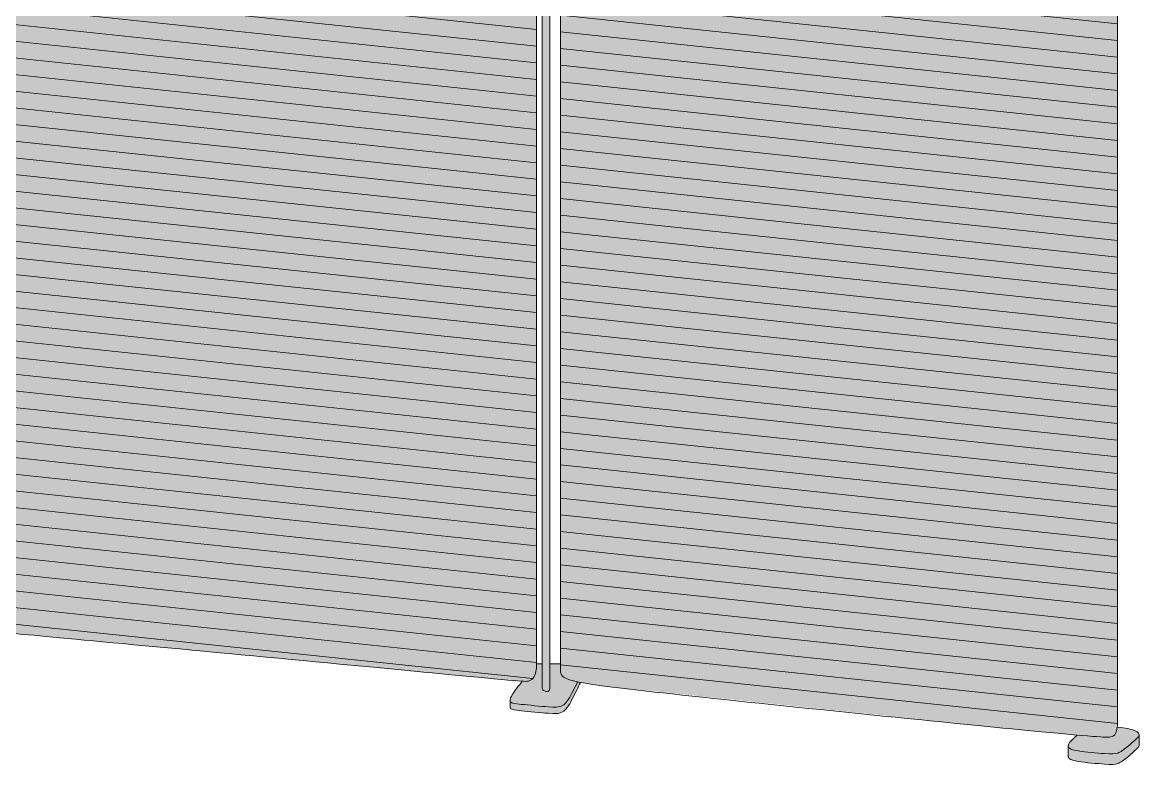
# Model space of a CAD drawing. Header units: millimetres. Extents: x -23380 to 52531, y -5628 to 1041.
# Drawn here: x -1170 to 327, y -5584 to -4588 of the extents above; entities that cross this region are included whole.
import ezdxf

# ---------------------------------------------------------------- set-up
doc = ezdxf.new("R2010")
doc.units = ezdxf.units.MM
for name, color, linetype, lineweight in [('drawing', 7, 'Continuous', 5), ('hatch', 9, 'Continuous', 5), ('ropes', 7, 'Continuous', 0)]:
    doc.layers.add(name, color=color, linetype=linetype, lineweight=lineweight)

msp = doc.modelspace()

# ---------------------------------------------------------------- hatches: boundary and pattern name
at = {"layer": 'hatch'}
for points in [[(-481.2, -3671.6), (-481.3, -3671.7), (-481.5, -3671.7), (-481.6, -3671.8), (-481.7, -3671.9), (-481.9, -3672), (-482, -3672.1), (-482.2, -3672.2), (-482.3, -3672.3), (-482.6, -3672.4), (-482.9, -3672.6), (-483.3, -3672.7), (-483.6, -3672.9), (-484, -3673), (-484.3, -3673.1), (-484.7, -3673.3), (-485.1, -3673.4), (-485.5, -3673.5), (-485.9, -3673.5), (-486.4, -3673.6), (-486.8, -3673.7), (-487.1, -3673.8), (-487.4, -3673.8), (-487.8, -3673.8), (-488.3, -3673.8), (-488.8, -3673.9), (-489.4, -3673.9), (-491.1, -3673.8), (-496.8, -3673.5), (-1218, -3611.3), (-1222.1, -3610.9), (-1223.5, -3610.7), (-1224.6, -3610.5), (-1226.3, -3610.2), (-1226.3, -5388.2), (-1226.2, -5394.7), (-1226.2, -5397.1), (-1226.1, -5398.1), (-1226.1, -5399), (-1226, -5399.4), (-1226, -5399.8), (-1225.9, -5400.1), (-1225.9, -5400.5), (-1225.8, -5400.8), (-1225.8, -5400.9), (-1225.7, -5401.1), (-1225.7, -5401.2), (-1225.6, -5401.3), (-1225.6, -5401.5), (-1225.5, -5401.6), (-1225.5, -5401.7), (-1225.5, -5401.8), (-1225.4, -5401.9), (-1225.4, -5402), (-1225.3, -5402.1), (-1225.2, -5402.2), (-1225.2, -5402.3), (-1225.1, -5402.4), (-1225.1, -5402.5), (-1225, -5402.6), (-1224.9, -5402.7), (-1224.9, -5402.8), (-1224.8, -5402.9), (-1224.7, -5402.9), (-1224.6, -5403), (-1224.6, -5403.1), (-1224.5, -5403.1), (-1224.5, -5403.1), (-1224.4, -5403.2), (-1224.4, -5403.2), (-1224.3, -5403.2), (-1224.3, -5403.3), (-1224.2, -5403.3), (-1224.2, -5403.3), (-1224.1, -5403.4), (-1224.1, -5403.4), (-1224, -5403.4), (-1223.9, -5403.5), (-1223.9, -5403.5), (-1223.8, -5403.5), (-1223.7, -5403.6), (-1223.6, -5403.6), (-1223.4, -5403.7), (-1223.2, -5403.7), (-1222.9, -5403.8), (-1222.6, -5403.8), (-1222, -5404), (-1221.1, -5404.1), (-1218.9, -5404.4), (-535.3, -5469.2), (-513, -5471.3), (-500.3, -5472.2), (-498.1, -5472.3), (-496.4, -5472.3), (-495.6, -5472.3), (-495, -5472.3), (-494.4, -5472.3), (-493.8, -5472.3), (-493.3, -5472.2), (-492.9, -5472.2), (-492.7, -5472.1), (-492.5, -5472.1), (-492.3, -5472.1), (-492.1, -5472), (-491.9, -5472), (-491.8, -5472), (-491.6, -5471.9), (-491.4, -5471.9), (-491.1, -5471.8), (-490.8, -5471.7), (-490.4, -5471.5), (-489.9, -5471.3), (-489.7, -5471.2), (-489.5, -5471.1), (-489.2, -5471), (-489, -5470.9), (-488.8, -5470.8), (-488.6, -5470.7), (-488.4, -5470.6), (-488.2, -5470.4), (-487.9, -5470.3), (-487.7, -5470.1), (-487.5, -5470), (-487.3, -5469.8), (-487.1, -5469.6), (-486.9, -5469.5), (-486.7, -5469.3), (-486.5, -5469.1), (-486.3, -5468.9), (-486.1, -5468.7), (-485.9, -5468.4), (-485.7, -5468.2), (-485.5, -5468), (-485.3, -5467.7), (-485.1, -5467.5), (-484.9, -5467.2), (-484.7, -5466.9), (-484.6, -5466.6), (-484.4, -5466.3), (-484.2, -5466), (-484, -5465.7), (-483.9, -5465.4), (-483.7, -5465), (-483.6, -5464.7), (-483.4, -5464.3), (-483.3, -5463.9), (-483.1, -5463.5), (-483, -5463.1), (-482.8, -5462.7), (-482.7, -5462.2), (-482.5, -5461.3), (-482.2, -5460.4), (-482, -5459.3), (-481.8, -5458.2), (-481.7, -5457.1), (-481.5, -5455.9), (-481.4, -5454.6), (-481.3, -5453.2), (-481.2, -5451.8), (-481.2, -5450.3), (-481.2, -5448.7)], [(-463.4, -3682.5), (-473.7, -3681.4), (-473.7, -5448.7), (-473.7, -5478.8), (-473.7, -5479.2), (-473.7, -5479.7), (-473.7, -5480.1), (-473.6, -5480.5), (-473.6, -5480.8), (-473.6, -5481.2), (-473.5, -5481.5), (-473.4, -5481.8), (-473.4, -5482), (-473.4, -5482.1), (-473.3, -5482.3), (-473.3, -5482.4), (-473.3, -5482.5), (-473.2, -5482.6), (-473.2, -5482.8), (-473.1, -5482.9), (-473.1, -5483), (-473.1, -5483.1), (-473, -5483.2), (-473, -5483.3), (-472.9, -5483.4), (-472.9, -5483.5), (-472.8, -5483.6), (-472.8, -5483.7), (-472.7, -5483.8), (-472.7, -5483.8), (-472.6, -5483.9), (-472.5, -5484), (-472.5, -5484.1), (-472.4, -5484.1), (-472.4, -5484.2), (-472.3, -5484.3), (-472.2, -5484.3), (-472.2, -5484.4), (-472.1, -5484.4), (-472.1, -5484.5), (-472, -5484.5), (-471.9, -5484.6), (-471.9, -5484.6), (-471.8, -5484.7), (-471.7, -5484.7), (-471.7, -5484.8), (-471.6, -5484.8), (-471.5, -5484.9), (-471.4, -5484.9), (-471.4, -5484.9), (-471.2, -5485), (-471.1, -5485.1), (-470.9, -5485.1), (-470.7, -5485.2), (-470.4, -5485.3), (-470.1, -5485.4), (-469.8, -5485.5), (-469.5, -5485.6), (-469.2, -5485.6), (-468.9, -5485.7), (-468.6, -5485.7), (-468.3, -5485.8), (-468, -5485.8), (-467.9, -5485.8), (-467.7, -5485.8), (-467.6, -5485.8), (-467.4, -5485.8), (-467.3, -5485.8), (-467.1, -5485.8), (-467, -5485.8), (-466.9, -5485.8), (-466.7, -5485.8), (-466.6, -5485.7), (-466.4, -5485.7), (-466.3, -5485.7), (-466.2, -5485.7), (-466, -5485.6), (-465.9, -5485.6), (-465.8, -5485.6), (-465.6, -5485.5), (-465.5, -5485.5), (-465.4, -5485.4), (-465.3, -5485.4), (-465.3, -5485.4), (-465.2, -5485.4), (-465.1, -5485.3), (-465.1, -5485.3), (-465, -5485.3), (-465, -5485.2), (-464.9, -5485.2), (-464.8, -5485.2), (-464.8, -5485.1), (-464.7, -5485.1), (-464.7, -5485.1), (-464.6, -5485), (-464.6, -5485), (-464.5, -5484.9), (-464.5, -5484.9), (-464.4, -5484.9), (-464.4, -5484.8), (-464.3, -5484.8), (-464.3, -5484.7), (-464.2, -5484.7), (-464.2, -5484.6), (-464.1, -5484.6), (-464.1, -5484.5), (-464.1, -5484.5), (-464, -5484.4), (-464, -5484.3), (-463.9, -5484.3), (-463.9, -5484.2), (-463.9, -5484.1), (-463.8, -5484.1), (-463.8, -5484), (-463.8, -5483.9), (-463.7, -5483.9), (-463.7, -5483.8), (-463.7, -5483.7), (-463.6, -5483.6), (-463.6, -5483.6), (-463.6, -5483.5), (-463.6, -5483.4), (-463.6, -5483.3), (-463.5, -5483.2), (-463.5, -5483.1), (-463.5, -5483), (-463.5, -5482.9), (-463.5, -5482.8), (-463.5, -5482.7), (-463.5, -5482.6), (-463.5, -5482.5), (-463.4, -5482.4), (-463.4, -5482.2), (-463.4, -5482), (-463.4, -5448.7)], [(297.8, -3742.7), (297.6, -3742.8), (297.5, -3742.9), (297.4, -3743), (297.2, -3743.1), (297.1, -3743.2), (296.9, -3743.3), (296.8, -3743.4), (296.6, -3743.5), (296.5, -3743.6), (296.3, -3743.7), (296.1, -3743.8), (296, -3743.9), (295.8, -3743.9), (295.6, -3744), (295.3, -3744.2), (294.9, -3744.3), (294.5, -3744.4), (294.1, -3744.6), (293.7, -3744.7), (293.3, -3744.8), (292.9, -3744.9), (292.4, -3745), (291.9, -3745.1), (291.6, -3745.1), (291.3, -3745.1), (290.9, -3745.2), (290.5, -3745.2), (289.9, -3745.2), (289.3, -3745.2), (287.6, -3745.2), (281.9, -3744.8), (-439.2, -3682.7), (-443.4, -3682.2), (-444.7, -3682.1), (-445.9, -3681.9), (-447.6, -3681.6), (-448.4, -3681.4), (-449.2, -3681.2), (-449.2, -3683.9), (-449.2, -5457.2), (-449.1, -5457.9), (-449.1, -5458.5), (-449.1, -5459.2), (-449.1, -5459.5), (-449, -5459.8), (-449, -5460.1), (-449, -5460.4), (-448.9, -5460.7), (-448.9, -5461), (-448.8, -5461.3), (-448.7, -5461.5), (-448.6, -5461.8), (-448.6, -5462.1), (-448.5, -5462.4), (-448.4, -5462.5), (-448.4, -5462.6), (-448.3, -5462.8), (-448.2, -5462.9), (-448.2, -5463), (-448.1, -5463.2), (-448, -5463.3), (-448, -5463.4), (-447.9, -5463.6), (-447.8, -5463.7), (-447.7, -5463.8), (-447.7, -5464), (-447.6, -5464.1), (-447.5, -5464.2), (-447.4, -5464.3), (-447.3, -5464.5), (-447.2, -5464.6), (-447.1, -5464.7), (-447, -5464.8), (-446.9, -5465), (-446.8, -5465.1), (-446.7, -5465.2), (-446.6, -5465.3), (-446.4, -5465.4), (-446.2, -5465.7), (-445.9, -5465.9), (-445.6, -5466.2), (-445.3, -5466.4), (-445, -5466.6), (-444.7, -5466.8), (-444.3, -5467.1), (-443.9, -5467.3), (-443.5, -5467.5), (-443.1, -5467.7), (-442.7, -5468), (-442.3, -5468.2), (-441.8, -5468.4), (-440.8, -5468.8), (-439.7, -5469.3), (-438.6, -5469.7), (-437.3, -5470.1), (-436, -5470.5), (-434.5, -5471), (-433, -5471.4), (-429.5, -5472.2), (-425.7, -5473), (-422.2, -5473.7), (-414.8, -5475), (-406.2, -5476.4), (-384.8, -5479.3), (155.8, -5536.1), (265.2, -5546.2), (277.4, -5547), (281, -5547.1), (283.5, -5547.2), (284.4, -5547.1), (286.5, -5547.1), (288.2, -5546.9), (288.6, -5546.9), (289, -5546.9), (289.2, -5546.8), (289.4, -5546.8), (289.6, -5546.7), (289.8, -5546.7), (290.1, -5546.7), (290.3, -5546.6), (290.5, -5546.6), (290.7, -5546.5), (290.9, -5546.4), (291.1, -5546.3), (291.3, -5546.3), (291.5, -5546.2), (291.7, -5546.1), (291.8, -5546), (292, -5545.9), (292.2, -5545.8), (292.4, -5545.6), (292.5, -5545.6), (292.6, -5545.5), (292.7, -5545.4), (292.8, -5545.4), (292.9, -5545.3), (293, -5545.2), (293.1, -5545.1), (293.2, -5545), (293.2, -5545), (293.3, -5544.9), (293.5, -5544.7), (293.7, -5544.5), (293.9, -5544.3), (294, -5544.1), (294.2, -5543.9), (294.4, -5543.6), (294.5, -5543.4), (294.7, -5543.1), (294.8, -5542.8), (295, -5542.6), (295.1, -5542.3), (295.3, -5542), (295.4, -5541.6), (295.6, -5541.3), (295.7, -5540.9), (295.8, -5540.6), (296, -5540.2), (296.1, -5539.8), (296.2, -5539.4), (296.3, -5539), (296.6, -5538.1), (296.8, -5537.1), (297, -5536), (297.1, -5534.9), (297.3, -5533.7), (297.4, -5532.7), (297.5, -5531.6), (297.6, -5529.2), (297.7, -5526.6), (297.8, -5523.8)], [(-516.6, -5497.8), (-516.6, -5497.9), (-516.6, -5498), (-516.6, -5498), (-516.6, -5498.1), (-516.6, -5498.2), (-516.6, -5498.3), (-516.6, -5498.4), (-516.6, -5498.5), (-516.6, -5498.5), (-516.5, -5498.6), (-516.5, -5498.7), (-516.5, -5498.8), (-516.5, -5498.8), (-516.5, -5498.9), (-516.4, -5499), (-516.4, -5499), (-516.4, -5499.1), (-516.4, -5499.2), (-516.3, -5499.2), (-516.3, -5499.3), (-516.3, -5499.4), (-516.3, -5499.4), (-516.2, -5499.5), (-516.2, -5499.5), (-516.2, -5499.6), (-516.1, -5499.6), (-516.1, -5499.7), (-516.1, -5499.8), (-516, -5499.9), (-515.9, -5500), (-515.8, -5500.1), (-515.8, -5500.2), (-515.7, -5500.3), (-515.6, -5500.3), (-515.5, -5500.4), (-515.4, -5500.5), (-515.4, -5500.6), (-515.3, -5500.7), (-515.2, -5500.7), (-515.1, -5500.8), (-515, -5500.9), (-514.9, -5501), (-514.7, -5501), (-514.6, -5501.1), (-514.5, -5501.2), (-514.4, -5501.2), (-514.3, -5501.3), (-514.1, -5501.3), (-514, -5501.4), (-513.9, -5501.4), (-513.7, -5501.5), (-513.6, -5501.5), (-513.2, -5501.6), (-512.9, -5501.7), (-512.6, -5501.8), (-512.2, -5501.9), (-511.8, -5502), (-510.9, -5502.1), (-509.9, -5502.3), (-507.6, -5502.6), (-465.5, -5506.6), (-462.1, -5506.8), (-459.3, -5506.9), (-457, -5507), (-455.9, -5507), (-455, -5507), (-454.2, -5506.9), (-453.4, -5506.8), (-452.6, -5506.8), (-452.3, -5506.7), (-452, -5506.7), (-451.6, -5506.6), (-451.3, -5506.5), (-451, -5506.5), (-450.7, -5506.4), (-450.1, -5506.2), (-449.5, -5506.1), (-448.9, -5505.9), (-448.4, -5505.7), (-448.1, -5505.5), (-447.8, -5505.4), (-447.5, -5505.3), (-447.2, -5505.2), (-446.9, -5505), (-446.6, -5504.9), (-446.3, -5504.7), (-446, -5504.5), (-445.7, -5504.3), (-445.4, -5504.1), (-445, -5503.9), (-444.7, -5503.7), (-444.4, -5503.5), (-444.1, -5503.2), (-443.8, -5503), (-443.5, -5502.7), (-443.2, -5502.4), (-442.9, -5502.1), (-442.5, -5501.8), (-442.2, -5501.5), (-441.9, -5501.1), (-441.6, -5500.8), (-441.2, -5500.4), (-440.9, -5500), (-440.6, -5499.6), (-440.2, -5499.1), (-439.5, -5498.2), (-438.8, -5497.2), (-438.1, -5496.1), (-437.4, -5494.9), (-436.7, -5493.7), (-435.2, -5491), (-433.7, -5488.2), (-427.3, -5475.5), (-425.7, -5473), (-429.5, -5472.2), (-433, -5471.4), (-434.5, -5471), (-436, -5470.5), (-437.3, -5470.1), (-438.6, -5469.7), (-439.7, -5469.3), (-440.8, -5468.8), (-441.8, -5468.4), (-442.3, -5468.2), (-442.7, -5468), (-443.1, -5467.7), (-443.5, -5467.5), (-443.9, -5467.3), (-444.3, -5467.1), (-444.7, -5466.8), (-445, -5466.6), (-445.3, -5466.4), (-445.6, -5466.2), (-445.9, -5465.9), (-446.2, -5465.7), (-446.4, -5465.4), (-446.6, -5465.3), (-446.7, -5465.2), (-446.8, -5465.1), (-446.9, -5465), (-447, -5464.8), (-447.1, -5464.7), (-447.2, -5464.6), (-447.3, -5464.5), (-447.4, -5464.3), (-447.5, -5464.2), (-447.6, -5464.1), (-447.7, -5464), (-447.7, -5463.8), (-447.8, -5463.7), (-447.9, -5463.6), (-448, -5463.4), (-448, -5463.3), (-448.1, -5463.2), (-448.2, -5463), (-448.2, -5462.9), (-448.3, -5462.8), (-448.4, -5462.6), (-448.4, -5462.5), (-448.5, -5462.4), (-448.6, -5462.1), (-448.6, -5461.8), (-448.7, -5461.5), (-448.8, -5461.3), (-448.9, -5461), (-448.9, -5460.7), (-449, -5460.4), (-449, -5460.1), (-449, -5459.8), (-449.1, -5459.5), (-449.1, -5459.2), (-449.1, -5458.5), (-449.1, -5457.9), (-449.2, -5457.2), (-449.2, -5448.7), (-463.4, -5448.7), (-463.4, -5482), (-463.4, -5482.2), (-463.4, -5482.4), (-463.5, -5482.5), (-463.5, -5482.6), (-463.5, -5482.7), (-463.5, -5482.8), (-463.5, -5482.9), (-463.5, -5483), (-463.5, -5483.1), (-463.5, -5483.2), (-463.6, -5483.3), (-463.6, -5483.4), (-463.6, -5483.5), (-463.6, -5483.6), (-463.6, -5483.6), (-463.7, -5483.7), (-463.7, -5483.8), (-463.7, -5483.9), (-463.8, -5483.9), (-463.8, -5484), (-463.8, -5484.1), (-463.9, -5484.1), (-463.9, -5484.2), (-463.9, -5484.3), (-464, -5484.3), (-464, -5484.4), (-464.1, -5484.5), (-464.1, -5484.5), (-464.1, -5484.6), (-464.2, -5484.6), (-464.2, -5484.7), (-464.3, -5484.7), (-464.3, -5484.8), (-464.4, -5484.8), (-464.4, -5484.9), (-464.5, -5484.9), (-464.5, -5484.9), (-464.6, -5485), (-464.6, -5485), (-464.7, -5485.1), (-464.7, -5485.1), (-464.8, -5485.1), (-464.8, -5485.2), (-464.9, -5485.2), (-465, -5485.2), (-465, -5485.3), (-465.1, -5485.3), (-465.1, -5485.3), (-465.2, -5485.4), (-465.3, -5485.4), (-465.3, -5485.4), (-465.4, -5485.4), (-465.5, -5485.5), (-465.6, -5485.5), (-465.8, -5485.6), (-465.9, -5485.6), (-466, -5485.6), (-466.2, -5485.7), (-466.3, -5485.7), (-466.4, -5485.7), (-466.6, -5485.7), (-466.7, -5485.8), (-466.9, -5485.8), (-467, -5485.8), (-467.1, -5485.8), (-467.3, -5485.8), (-467.4, -5485.8), (-467.6, -5485.8), (-467.7, -5485.8), (-467.9, -5485.8), (-468, -5485.8), (-468.3, -5485.8), (-468.6, -5485.7), (-468.9, -5485.7), (-469.2, -5485.6), (-469.5, -5485.6), (-469.8, -5485.5), (-470.1, -5485.4), (-470.4, -5485.3), (-470.7, -5485.2), (-470.9, -5485.1), (-471.1, -5485.1), (-471.2, -5485), (-471.4, -5484.9), (-471.4, -5484.9), (-471.5, -5484.9), (-471.6, -5484.8), (-471.7, -5484.8), (-471.7, -5484.7), (-471.8, -5484.7), (-471.9, -5484.6), (-471.9, -5484.6), (-472, -5484.5), (-472.1, -5484.5), (-472.1, -5484.4), (-472.2, -5484.4), (-472.2, -5484.3), (-472.3, -5484.3), (-472.4, -5484.2), (-472.4, -5484.1), (-472.5, -5484.1), (-472.5, -5484), (-472.6, -5483.9), (-472.7, -5483.8), (-472.7, -5483.8), (-472.8, -5483.7), (-472.8, -5483.6), (-472.9, -5483.5), (-472.9, -5483.4), (-473, -5483.3), (-473, -5483.2), (-473.1, -5483.1), (-473.1, -5483), (-473.1, -5482.9), (-473.2, -5482.8), (-473.2, -5482.6), (-473.3, -5482.5), (-473.3, -5482.4), (-473.3, -5482.3), (-473.4, -5482.1), (-473.4, -5482), (-473.4, -5481.8), (-473.5, -5481.5), (-473.6, -5481.2), (-473.6, -5480.8), (-473.6, -5480.5), (-473.7, -5480.1), (-473.7, -5479.7), (-473.7, -5479.2), (-473.7, -5478.8), (-473.7, -5448.7), (-481.2, -5448.7), (-481.2, -5450.3), (-481.2, -5451.8), (-481.3, -5453.2), (-481.4, -5454.6), (-481.5, -5455.9), (-481.7, -5457.1), (-481.8, -5458.2), (-482, -5459.3), (-482.2, -5460.4), (-482.5, -5461.3), (-482.7, -5462.2), (-482.8, -5462.7), (-483, -5463.1), (-483.1, -5463.5), (-483.3, -5463.9), (-483.4, -5464.3), (-483.6, -5464.7), (-483.7, -5465), (-483.9, -5465.4), (-484, -5465.7), (-484.2, -5466), (-484.4, -5466.3), (-484.6, -5466.6), (-484.7, -5466.9), (-484.9, -5467.2), (-485.1, -5467.5), (-485.3, -5467.7), (-485.5, -5468), (-485.7, -5468.2), (-485.9, -5468.4), (-486.1, -5468.7), (-486.3, -5468.9), (-486.5, -5469.1), (-486.7, -5469.3), (-486.9, -5469.5), (-487.1, -5469.6), (-487.3, -5469.8), (-487.5, -5470), (-487.7, -5470.1), (-487.9, -5470.3), (-488.2, -5470.4), (-488.4, -5470.6), (-488.6, -5470.7), (-488.8, -5470.8), (-489, -5470.9), (-489.2, -5471), (-489.5, -5471.1), (-489.7, -5471.2), (-489.9, -5471.3), (-490.4, -5471.5), (-490.8, -5471.7), (-491.1, -5471.8), (-491.4, -5471.9), (-491.6, -5471.9), (-491.8, -5472), (-491.9, -5472), (-492.1, -5472), (-492.3, -5472.1), (-492.5, -5472.1), (-492.7, -5472.1), (-492.9, -5472.2), (-493.3, -5472.2), (-493.8, -5472.3), (-494.4, -5472.3), (-495, -5472.3), (-495.6, -5472.3), (-496.4, -5472.3), (-498.1, -5472.3), (-500.3, -5472.2), (-507, -5480.5), (-509.6, -5483.9), (-510.7, -5485.5), (-511.7, -5486.9), (-512.6, -5488.3), (-513.3, -5489.5), (-514, -5490.7), (-514.6, -5491.7), (-514.9, -5492.2), (-515.1, -5492.7), (-515.4, -5493.2), (-515.6, -5493.6), (-515.8, -5494.1), (-515.9, -5494.5), (-516.1, -5494.9), (-516.2, -5495.2), (-516.3, -5495.6), (-516.4, -5495.9), (-516.4, -5496.1), (-516.5, -5496.3), (-516.5, -5496.4), (-516.5, -5496.6), (-516.6, -5496.7), (-516.6, -5496.9), (-516.6, -5497), (-516.6, -5497.2), (-516.6, -5497.3), (-516.6, -5497.4), (-516.6, -5497.6), (-516.6, -5497.7)], [(-516.6, -5497.8), (-516.6, -5506.3), (-516.6, -5506.4), (-516.6, -5506.5), (-516.6, -5506.6), (-516.6, -5506.6), (-516.6, -5506.7), (-516.6, -5506.8), (-516.6, -5506.9), (-516.6, -5507), (-516.6, -5507.1), (-516.6, -5507.1), (-516.5, -5507.2), (-516.5, -5507.3), (-516.5, -5507.4), (-516.5, -5507.4), (-516.5, -5507.5), (-516.4, -5507.6), (-516.4, -5507.7), (-516.4, -5507.7), (-516.4, -5507.8), (-516.3, -5507.9), (-516.3, -5507.9), (-516.3, -5508), (-516.2, -5508.1), (-516.2, -5508.1), (-516.2, -5508.2), (-516.1, -5508.2), (-516.1, -5508.3), (-516.1, -5508.3), (-516, -5508.4), (-516, -5508.5), (-515.9, -5508.6), (-515.8, -5508.7), (-515.8, -5508.8), (-515.7, -5508.8), (-515.6, -5508.9), (-515.5, -5509), (-515.4, -5509.1), (-515.4, -5509.2), (-515.3, -5509.3), (-515.2, -5509.3), (-515.1, -5509.4), (-515, -5509.5), (-514.9, -5509.6), (-514.7, -5509.6), (-514.6, -5509.7), (-514.5, -5509.7), (-514.4, -5509.8), (-514.3, -5509.9), (-514.1, -5509.9), (-514, -5510), (-513.9, -5510), (-513.7, -5510.1), (-513.6, -5510.1), (-513.2, -5510.2), (-512.9, -5510.3), (-512.6, -5510.4), (-512.2, -5510.5), (-511.8, -5510.6), (-510.9, -5510.7), (-509.9, -5510.9), (-507.6, -5511.1), (-465.5, -5515.2), (-462.1, -5515.4), (-459.3, -5515.5), (-457, -5515.6), (-455.9, -5515.6), (-455, -5515.5), (-454.2, -5515.5), (-453.4, -5515.4), (-452.6, -5515.4), (-452.3, -5515.3), (-452, -5515.2), (-451.6, -5515.2), (-451.3, -5515.1), (-451, -5515.1), (-450.7, -5515), (-450.1, -5514.8), (-449.5, -5514.7), (-448.9, -5514.5), (-448.4, -5514.2), (-448.1, -5514.1), (-447.8, -5514), (-447.5, -5513.9), (-447.2, -5513.7), (-446.9, -5513.6), (-446.6, -5513.4), (-446.3, -5513.3), (-446, -5513.1), (-445.7, -5512.9), (-445.4, -5512.7), (-445, -5512.5), (-444.7, -5512.3), (-444.4, -5512.1), (-444.1, -5511.8), (-443.8, -5511.6), (-443.5, -5511.3), (-443.2, -5511), (-442.9, -5510.7), (-442.5, -5510.4), (-442.2, -5510.1), (-441.9, -5509.7), (-441.6, -5509.4), (-441.2, -5509), (-440.9, -5508.6), (-440.6, -5508.2), (-440.2, -5507.7), (-439.5, -5506.8), (-438.8, -5505.8), (-438.1, -5504.7), (-437.4, -5503.5), (-436.7, -5502.3), (-435.2, -5499.6), (-433.7, -5496.8), (-427.3, -5484.1), (-422.2, -5473.7), (-425.7, -5473), (-427.3, -5475.5), (-433.7, -5488.2), (-435.2, -5491), (-436.7, -5493.7), (-437.4, -5494.9), (-438.1, -5496.1), (-438.8, -5497.2), (-439.5, -5498.2), (-440.2, -5499.1), (-440.6, -5499.6), (-440.9, -5500), (-441.2, -5500.4), (-441.6, -5500.8), (-441.9, -5501.1), (-442.2, -5501.5), (-442.5, -5501.8), (-442.9, -5502.1), (-443.2, -5502.4), (-443.5, -5502.7), (-443.8, -5503), (-444.1, -5503.2), (-444.4, -5503.5), (-444.7, -5503.7), (-445, -5503.9), (-445.4, -5504.1), (-445.7, -5504.3), (-446, -5504.5), (-446.3, -5504.7), (-446.6, -5504.9), (-446.9, -5505), (-447.2, -5505.2), (-447.5, -5505.3), (-447.8, -5505.4), (-448.1, -5505.5), (-448.4, -5505.7), (-448.9, -5505.9), (-449.5, -5506.1), (-450.1, -5506.2), (-450.7, -5506.4), (-451, -5506.5), (-451.3, -5506.5), (-451.6, -5506.6), (-452, -5506.7), (-452.3, -5506.7), (-452.6, -5506.8), (-453.4, -5506.8), (-454.2, -5506.9), (-455, -5507), (-455.9, -5507), (-457, -5507), (-459.3, -5506.9), (-462.1, -5506.8), (-465.5, -5506.6), (-507.6, -5502.6), (-509.9, -5502.3), (-510.9, -5502.1), (-511.8, -5502), (-512.2, -5501.9), (-512.6, -5501.8), (-512.9, -5501.7), (-513.2, -5501.6), (-513.6, -5501.5), (-513.7, -5501.5), (-513.9, -5501.4), (-514, -5501.4), (-514.1, -5501.3), (-514.3, -5501.3), (-514.4, -5501.2), (-514.5, -5501.2), (-514.6, -5501.1), (-514.7, -5501), (-514.9, -5501), (-515, -5500.9), (-515.1, -5500.8), (-515.2, -5500.7), (-515.3, -5500.7), (-515.4, -5500.6), (-515.4, -5500.5), (-515.5, -5500.4), (-515.6, -5500.3), (-515.7, -5500.3), (-515.8, -5500.2), (-515.8, -5500.1), (-515.9, -5500), (-516, -5499.9), (-516.1, -5499.8), (-516.1, -5499.7), (-516.1, -5499.6), (-516.2, -5499.6), (-516.2, -5499.5), (-516.2, -5499.5), (-516.3, -5499.4), (-516.3, -5499.4), (-516.3, -5499.3), (-516.3, -5499.2), (-516.4, -5499.2), (-516.4, -5499.1), (-516.4, -5499), (-516.4, -5499), (-516.5, -5498.9), (-516.5, -5498.8), (-516.5, -5498.8), (-516.5, -5498.7), (-516.5, -5498.6), (-516.6, -5498.5), (-516.6, -5498.5), (-516.6, -5498.4), (-516.6, -5498.3), (-516.6, -5498.2), (-516.6, -5498.1), (-516.6, -5498), (-516.6, -5498), (-516.6, -5497.9)], [(243.8, -5544.4), (240.5, -5547.2), (239.1, -5548.5), (237.9, -5549.7), (236.7, -5550.8), (235.7, -5551.8), (234.9, -5552.7), (234.5, -5553.2), (234.1, -5553.6), (233.8, -5554), (233.5, -5554.4), (233.2, -5554.8), (233, -5555.2), (232.7, -5555.6), (232.5, -5555.9), (232.4, -5556.1), (232.4, -5556.2), (232.3, -5556.4), (232.2, -5556.6), (232.1, -5556.7), (232.1, -5556.9), (232, -5557), (231.9, -5557.2), (231.9, -5557.3), (231.9, -5557.5), (231.8, -5557.6), (231.8, -5557.7), (231.7, -5557.9), (231.7, -5558), (231.7, -5558.2), (231.7, -5558.3), (231.7, -5558.4), (231.7, -5558.5), (231.7, -5558.7), (231.7, -5558.8), (231.7, -5558.9), (231.7, -5558.9), (231.7, -5559), (231.7, -5559.1), (231.7, -5559.1), (231.7, -5559.2), (231.7, -5559.3), (231.7, -5559.4), (231.7, -5559.4), (231.7, -5559.5), (231.7, -5559.6), (231.8, -5559.8), (231.8, -5559.9), (231.8, -5560), (231.9, -5560.1), (231.9, -5560.3), (232, -5560.4), (232, -5560.5), (232.1, -5560.6), (232.2, -5560.7), (232.2, -5560.8), (232.3, -5561), (232.4, -5561.1), (232.4, -5561.2), (232.5, -5561.3), (232.6, -5561.4), (232.7, -5561.5), (232.8, -5561.6), (232.9, -5561.7), (233, -5561.8), (233.1, -5561.9), (233.2, -5562), (233.4, -5562.1), (233.5, -5562.2), (233.6, -5562.3), (233.8, -5562.4), (233.9, -5562.5), (234, -5562.6), (234.2, -5562.7), (234.4, -5562.8), (234.5, -5562.9), (234.7, -5563), (234.9, -5563.1), (235.3, -5563.3), (235.7, -5563.4), (236.1, -5563.6), (236.5, -5563.8), (237, -5563.9), (237.5, -5564.1), (238.1, -5564.3), (239.3, -5564.6), (240.5, -5564.9), (242, -5565.2), (243.5, -5565.5), (245.2, -5565.8), (249.1, -5566.3), (253.3, -5566.9), (262.6, -5567.9), (280.3, -5569.4), (286.6, -5569.7), (289.1, -5569.8), (290.2, -5569.8), (291.3, -5569.8), (292.2, -5569.7), (293.2, -5569.6), (293.6, -5569.6), (294, -5569.5), (294.4, -5569.5), (294.8, -5569.4), (295.2, -5569.3), (295.6, -5569.2), (296, -5569.1), (296.4, -5569), (296.8, -5568.9), (297.1, -5568.8), (297.5, -5568.7), (297.9, -5568.5), (298.3, -5568.4), (298.6, -5568.2), (299, -5568.1), (299.4, -5567.9), (300.1, -5567.5), (300.9, -5567.1), (301.7, -5566.7), (302.4, -5566.3), (303.2, -5565.8), (304, -5565.3), (305.6, -5564.2), (307.2, -5563), (310.5, -5560.3), (314, -5557.4), (317.5, -5554.4), (320.6, -5551.6), (323.3, -5549), (324, -5548.3), (324.7, -5547.6), (324.9, -5547.3), (325.2, -5546.9), (325.5, -5546.6), (325.6, -5546.5), (325.7, -5546.3), (325.8, -5546.2), (325.9, -5546), (326, -5545.9), (326, -5545.7), (326.1, -5545.6), (326.2, -5545.5), (326.2, -5545.4), (326.3, -5545.3), (326.3, -5545.3), (326.3, -5545.2), (326.3, -5545.1), (326.4, -5545.1), (326.4, -5545), (326.4, -5544.9), (326.4, -5544.8), (326.4, -5544.8), (326.5, -5544.7), (326.5, -5544.6), (326.5, -5544.6), (326.5, -5544.5), (326.5, -5544.4), (326.5, -5544.4), (326.5, -5544.3), (326.5, -5544.2), (326.5, -5544.2), (326.5, -5544.1), (326.5, -5544), (326.5, -5544), (326.5, -5543.9), (326.5, -5543.9), (326.5, -5543.8), (326.5, -5543.7), (326.5, -5543.7), (326.5, -5543.6), (326.5, -5543.5), (326.5, -5543.5), (326.4, -5543.4), (326.4, -5543.4), (326.4, -5543.3), (326.4, -5543.2), (326.4, -5543.2), (326.3, -5543.1), (326.3, -5543.1), (326.3, -5543), (326.3, -5542.9), (326.2, -5542.7), (326.1, -5542.6), (326.1, -5542.5), (326, -5542.3), (325.9, -5542.2), (325.8, -5542.1), (325.8, -5541.9), (325.7, -5541.8), (325.6, -5541.7), (325.5, -5541.6), (325.4, -5541.5), (325.3, -5541.4), (325.2, -5541.2), (325.1, -5541.1), (325, -5541), (324.9, -5540.9), (324.7, -5540.8), (324.6, -5540.6), (324.4, -5540.5), (324.3, -5540.4), (324.1, -5540.3), (323.9, -5540.1), (323.8, -5540), (323.6, -5539.9), (323.4, -5539.7), (323.1, -5539.6), (322.9, -5539.5), (322.7, -5539.4), (322.4, -5539.2), (322.2, -5539.1), (321.6, -5538.8), (321, -5538.6), (320.3, -5538.3), (319.6, -5538), (318.8, -5537.7), (317.9, -5537.5), (317, -5537.2), (316, -5536.9), (313.7, -5536.4), (311.2, -5535.8), (308.3, -5535.3), (305, -5534.8), (297.3, -5533.7), (297.1, -5534.9), (297, -5536), (296.8, -5537.1), (296.6, -5538.1), (296.3, -5539), (296.2, -5539.4), (296.1, -5539.8), (296, -5540.2), (295.8, -5540.6), (295.7, -5540.9), (295.6, -5541.3), (295.4, -5541.6), (295.3, -5542), (295.1, -5542.3), (295, -5542.6), (294.8, -5542.8), (294.7, -5543.1), (294.5, -5543.4), (294.4, -5543.6), (294.2, -5543.9), (294, -5544.1), (293.9, -5544.3), (293.7, -5544.5), (293.5, -5544.7), (293.3, -5544.9), (293.2, -5545), (293.2, -5545), (293.1, -5545.1), (293, -5545.2), (292.9, -5545.3), (292.8, -5545.4), (292.7, -5545.4), (292.6, -5545.5), (292.5, -5545.6), (292.4, -5545.6), (292.2, -5545.8), (292, -5545.9), (291.8, -5546), (291.7, -5546.1), (291.5, -5546.2), (291.3, -5546.3), (291.1, -5546.3), (290.9, -5546.4), (290.7, -5546.5), (290.5, -5546.6), (290.3, -5546.6), (290.1, -5546.7), (289.8, -5546.7), (289.6, -5546.7), (289.4, -5546.8), (289.2, -5546.8), (289, -5546.9), (288.6, -5546.9), (288.2, -5546.9), (286.5, -5547.1), (284.4, -5547.1), (283.5, -5547.2), (281, -5547.1), (277.4, -5547), (265.2, -5546.2)], [(231.7, -5558.9), (231.7, -5572.9), (231.7, -5573), (231.7, -5573), (231.7, -5573.1), (231.7, -5573.2), (231.7, -5573.2), (231.7, -5573.3), (231.7, -5573.4), (231.7, -5573.5), (231.7, -5573.5), (231.7, -5573.6), (231.7, -5573.7), (231.8, -5573.9), (231.8, -5574), (231.8, -5574.1), (231.9, -5574.2), (231.9, -5574.4), (232, -5574.5), (232, -5574.6), (232.1, -5574.7), (232.2, -5574.8), (232.2, -5575), (232.3, -5575.1), (232.4, -5575.2), (232.4, -5575.3), (232.5, -5575.4), (232.6, -5575.5), (232.7, -5575.6), (232.8, -5575.7), (232.9, -5575.8), (233, -5575.9), (233.1, -5576), (233.2, -5576.1), (233.4, -5576.2), (233.5, -5576.3), (233.6, -5576.4), (233.8, -5576.5), (233.9, -5576.6), (234, -5576.7), (234.2, -5576.8), (234.4, -5576.9), (234.5, -5577), (234.7, -5577.1), (234.9, -5577.2), (235.3, -5577.4), (235.7, -5577.5), (236.1, -5577.7), (236.5, -5577.9), (237, -5578), (237.5, -5578.2), (238.1, -5578.4), (239.3, -5578.7), (240.5, -5579), (242, -5579.3), (243.5, -5579.6), (245.2, -5579.9), (249.1, -5580.4), (253.3, -5581), (262.6, -5582), (280.3, -5583.5), (286.6, -5583.8), (289.1, -5583.9), (290.2, -5583.9), (291.3, -5583.9), (292.2, -5583.8), (293.2, -5583.7), (293.6, -5583.7), (294, -5583.6), (294.4, -5583.6), (294.8, -5583.5), (295.2, -5583.4), (295.6, -5583.3), (296, -5583.2), (296.4, -5583.1), (296.8, -5583), (297.1, -5582.9), (297.5, -5582.8), (297.9, -5582.6), (298.3, -5582.5), (298.6, -5582.3), (299, -5582.2), (299.4, -5582), (300.1, -5581.6), (300.9, -5581.2), (301.7, -5580.8), (302.4, -5580.4), (303.2, -5579.9), (304, -5579.4), (305.6, -5578.3), (307.2, -5577.1), (310.5, -5574.4), (314, -5571.5), (317.5, -5568.5), (320.6, -5565.7), (323.3, -5563.1), (324, -5562.4), (324.7, -5561.7), (324.9, -5561.4), (325.2, -5561), (325.5, -5560.7), (325.6, -5560.6), (325.7, -5560.4), (325.8, -5560.3), (325.9, -5560.1), (326, -5560), (326, -5559.9), (326.1, -5559.7), (326.2, -5559.6), (326.2, -5559.5), (326.3, -5559.4), (326.3, -5559.4), (326.3, -5559.3), (326.3, -5559.2), (326.4, -5559.2), (326.4, -5559.1), (326.4, -5559), (326.4, -5559), (326.4, -5558.9), (326.5, -5558.8), (326.5, -5558.7), (326.5, -5558.7), (326.5, -5558.6), (326.5, -5558.5), (326.5, -5558.5), (326.5, -5558.4), (326.5, -5558.3), (326.5, -5558.3), (326.5, -5558.2), (326.5, -5544.2), (326.5, -5544.2), (326.5, -5544.3), (326.5, -5544.4), (326.5, -5544.4), (326.5, -5544.5), (326.5, -5544.6), (326.5, -5544.6), (326.5, -5544.7), (326.4, -5544.8), (326.4, -5544.8), (326.4, -5544.9), (326.4, -5545), (326.4, -5545), (326.3, -5545.1), (326.3, -5545.2), (326.3, -5545.2), (326.3, -5545.3), (326.2, -5545.4), (326.2, -5545.5), (326.1, -5545.7), (326, -5545.8), (325.9, -5545.9), (325.9, -5546.1), (325.8, -5546.2), (325.7, -5546.4), (325.5, -5546.5), (325.4, -5546.7), (325.2, -5547), (324.9, -5547.3), (324.6, -5547.6), (324, -5548.3), (323.3, -5549), (320.6, -5551.6), (317.5, -5554.4), (314, -5557.4), (310.5, -5560.3), (307.2, -5563), (305.6, -5564.2), (304, -5565.3), (303.2, -5565.8), (302.4, -5566.3), (301.7, -5566.7), (300.9, -5567.1), (300.1, -5567.5), (299.4, -5567.9), (299, -5568.1), (298.6, -5568.2), (298.3, -5568.4), (297.9, -5568.5), (297.5, -5568.7), (297.1, -5568.8), (296.8, -5568.9), (296.4, -5569), (296, -5569.1), (295.6, -5569.2), (295.2, -5569.3), (294.8, -5569.4), (294.4, -5569.5), (294, -5569.5), (293.6, -5569.6), (293.2, -5569.6), (292.2, -5569.7), (291.3, -5569.8), (290.2, -5569.8), (289.1, -5569.8), (286.6, -5569.7), (280.3, -5569.4), (262.6, -5567.9), (253.3, -5566.9), (249.1, -5566.3), (245.2, -5565.8), (243.5, -5565.5), (242, -5565.2), (240.5, -5564.9), (239.3, -5564.6), (238.1, -5564.3), (237.5, -5564.1), (237, -5563.9), (236.5, -5563.8), (236.1, -5563.6), (235.7, -5563.4), (235.3, -5563.3), (234.9, -5563.1), (234.7, -5563), (234.5, -5562.9), (234.4, -5562.8), (234.2, -5562.7), (234, -5562.6), (233.9, -5562.5), (233.8, -5562.4), (233.6, -5562.3), (233.5, -5562.2), (233.4, -5562.1), (233.2, -5562), (233.1, -5561.9), (233, -5561.8), (232.9, -5561.7), (232.8, -5561.6), (232.7, -5561.5), (232.6, -5561.4), (232.5, -5561.3), (232.4, -5561.2), (232.4, -5561.1), (232.3, -5561), (232.2, -5560.8), (232.2, -5560.7), (232.1, -5560.6), (232, -5560.5), (232, -5560.4), (231.9, -5560.3), (231.9, -5560.1), (231.8, -5560), (231.8, -5559.9), (231.8, -5559.8), (231.7, -5559.6), (231.7, -5559.5), (231.7, -5559.4), (231.7, -5559.3), (231.7, -5559.1), (231.7, -5559)]]:
    msp.add_hatch(color=256, dxfattribs=at).paths.add_polyline_path(points, flags=0)
at = {"layer": 'ropes', "lineweight": 0}
h = msp.add_hatch(dxfattribs=at)
h.set_pattern_fill('ANSI31', color=256, scale=7, angle=129, style=0)
h.paths.add_polyline_path([(-481.2, -3671.6), (-481.3, -3671.7), (-481.5, -3671.7), (-481.6, -3671.8), (-481.7, -3671.9), (-481.9, -3672), (-482, -3672.1), (-482.2, -3672.2), (-482.3, -3672.3), (-482.6, -3672.4), (-482.9, -3672.6), (-483.3, -3672.7), (-483.6, -3672.9), (-484, -3673), (-484.3, -3673.1), (-484.7, -3673.3), (-485.1, -3673.4), (-485.5, -3673.5), (-485.9, -3673.5), (-486.4, -3673.6), (-486.8, -3673.7), (-487.1, -3673.8), (-487.4, -3673.8), (-487.8, -3673.8), (-488.3, -3673.8), (-488.8, -3673.9), (-489.4, -3673.9), (-491.1, -3673.8), (-496.8, -3673.5), (-1218, -3611.3), (-1222.1, -3610.9), (-1223.5, -3610.7), (-1224.6, -3610.5), (-1226.3, -3610.2), (-1226.3, -5388.2), (-1226.2, -5394.7), (-1226.2, -5397.1), (-1226.1, -5398.1), (-1226.1, -5399), (-1226, -5399.4), (-1226, -5399.8), (-1225.9, -5400.1), (-1225.9, -5400.5), (-1225.8, -5400.8), (-1225.8, -5400.9), (-1225.7, -5401.1), (-1225.7, -5401.2), (-1225.6, -5401.3), (-1225.6, -5401.5), (-1225.5, -5401.6), (-1225.5, -5401.7), (-1225.5, -5401.8), (-1225.4, -5401.9), (-1225.4, -5402), (-1225.3, -5402.1), (-1225.2, -5402.2), (-1225.2, -5402.3), (-1225.1, -5402.4), (-1225.1, -5402.5), (-1225, -5402.6), (-1224.9, -5402.7), (-1224.9, -5402.8), (-1224.8, -5402.9), (-1224.7, -5402.9), (-1224.6, -5403), (-1224.6, -5403.1), (-1224.5, -5403.1), (-1224.5, -5403.1), (-1224.4, -5403.2), (-1224.4, -5403.2), (-1224.3, -5403.2), (-1224.3, -5403.3), (-1224.2, -5403.3), (-1224.2, -5403.3), (-1224.1, -5403.4), (-1224.1, -5403.4), (-1224, -5403.4), (-1223.9, -5403.5), (-1223.9, -5403.5), (-1223.8, -5403.5), (-1223.7, -5403.6), (-1223.6, -5403.6), (-1223.4, -5403.7), (-1223.2, -5403.7), (-1222.9, -5403.8), (-1222.6, -5403.8), (-1222, -5404), (-1221.1, -5404.1), (-1218.9, -5404.4), (-535.3, -5469.2), (-513, -5471.3), (-500.3, -5472.2), (-498.1, -5472.3), (-496.4, -5472.3), (-495.6, -5472.3), (-495, -5472.3), (-494.4, -5472.3), (-493.8, -5472.3), (-493.3, -5472.2), (-492.9, -5472.2), (-492.7, -5472.1), (-492.5, -5472.1), (-492.3, -5472.1), (-492.1, -5472), (-491.9, -5472), (-491.8, -5472), (-491.6, -5471.9), (-491.4, -5471.9), (-491.1, -5471.8), (-490.8, -5471.7), (-490.4, -5471.5), (-489.9, -5471.3), (-489.7, -5471.2), (-489.5, -5471.1), (-489.2, -5471), (-489, -5470.9), (-488.8, -5470.8), (-488.6, -5470.7), (-488.4, -5470.6), (-488.2, -5470.4), (-487.9, -5470.3), (-487.7, -5470.1), (-487.5, -5470), (-487.3, -5469.8), (-487.1, -5469.6), (-486.9, -5469.5), (-486.7, -5469.3), (-486.5, -5469.1), (-486.3, -5468.9), (-486.1, -5468.7), (-485.9, -5468.4), (-485.7, -5468.2), (-485.5, -5468), (-485.3, -5467.7), (-485.1, -5467.5), (-484.9, -5467.2), (-484.7, -5466.9), (-484.6, -5466.6), (-484.4, -5466.3), (-484.2, -5466), (-484, -5465.7), (-483.9, -5465.4), (-483.7, -5465), (-483.6, -5464.7), (-483.4, -5464.3), (-483.3, -5463.9), (-483.1, -5463.5), (-483, -5463.1), (-482.8, -5462.7), (-482.7, -5462.2), (-482.5, -5461.3), (-482.2, -5460.4), (-482, -5459.3), (-481.8, -5458.2), (-481.7, -5457.1), (-481.5, -5455.9), (-481.4, -5454.6), (-481.3, -5453.2), (-481.2, -5451.8), (-481.2, -5450.3), (-481.2, -5448.7)], flags=0)
h = msp.add_hatch(dxfattribs=at)
h.set_pattern_fill('ANSI31', color=256, scale=7, angle=129, style=0)
h.paths.add_polyline_path([(297.8, -3742.7), (297.6, -3742.8), (297.5, -3742.9), (297.4, -3743), (297.2, -3743.1), (297.1, -3743.2), (296.9, -3743.3), (296.8, -3743.4), (296.6, -3743.5), (296.5, -3743.6), (296.3, -3743.7), (296.1, -3743.8), (296, -3743.9), (295.8, -3743.9), (295.6, -3744), (295.3, -3744.2), (294.9, -3744.3), (294.5, -3744.4), (294.1, -3744.6), (293.7, -3744.7), (293.3, -3744.8), (292.9, -3744.9), (292.4, -3745), (291.9, -3745.1), (291.6, -3745.1), (291.3, -3745.1), (290.9, -3745.2), (290.5, -3745.2), (289.9, -3745.2), (289.3, -3745.2), (287.6, -3745.2), (281.9, -3744.8), (-439.2, -3682.7), (-443.4, -3682.2), (-444.7, -3682.1), (-445.9, -3681.9), (-447.6, -3681.6), (-448.4, -3681.4), (-449.2, -3681.2), (-449.2, -3683.9), (-449.2, -5457.2), (-449.1, -5457.9), (-449.1, -5458.5), (-449.1, -5459.2), (-449.1, -5459.5), (-449, -5459.8), (-449, -5460.1), (-449, -5460.4), (-448.9, -5460.7), (-448.9, -5461), (-448.8, -5461.3), (-448.7, -5461.5), (-448.6, -5461.8), (-448.6, -5462.1), (-448.5, -5462.4), (-448.4, -5462.5), (-448.4, -5462.6), (-448.3, -5462.8), (-448.2, -5462.9), (-448.2, -5463), (-448.1, -5463.2), (-448, -5463.3), (-448, -5463.4), (-447.9, -5463.6), (-447.8, -5463.7), (-447.7, -5463.8), (-447.7, -5464), (-447.6, -5464.1), (-447.5, -5464.2), (-447.4, -5464.3), (-447.3, -5464.5), (-447.2, -5464.6), (-447.1, -5464.7), (-447, -5464.8), (-446.9, -5465), (-446.8, -5465.1), (-446.7, -5465.2), (-446.6, -5465.3), (-446.4, -5465.4), (-446.2, -5465.7), (-445.9, -5465.9), (-445.6, -5466.2), (-445.3, -5466.4), (-445, -5466.6), (-444.7, -5466.8), (-444.3, -5467.1), (-443.9, -5467.3), (-443.5, -5467.5), (-443.1, -5467.7), (-442.7, -5468), (-442.3, -5468.2), (-441.8, -5468.4), (-440.8, -5468.8), (-439.7, -5469.3), (-438.6, -5469.7), (-437.3, -5470.1), (-436, -5470.5), (-434.5, -5471), (-433, -5471.4), (-429.5, -5472.2), (-425.7, -5473), (-422.2, -5473.7), (-414.8, -5475), (-406.2, -5476.4), (-384.8, -5479.3), (155.8, -5536.1), (265.2, -5546.2), (277.4, -5547), (281, -5547.1), (283.5, -5547.2), (284.4, -5547.1), (286.5, -5547.1), (288.2, -5546.9), (288.6, -5546.9), (289, -5546.9), (289.2, -5546.8), (289.4, -5546.8), (289.6, -5546.7), (289.8, -5546.7), (290.1, -5546.7), (290.3, -5546.6), (290.5, -5546.6), (290.7, -5546.5), (290.9, -5546.4), (291.1, -5546.3), (291.3, -5546.3), (291.5, -5546.2), (291.7, -5546.1), (291.8, -5546), (292, -5545.9), (292.2, -5545.8), (292.4, -5545.6), (292.5, -5545.6), (292.6, -5545.5), (292.7, -5545.4), (292.8, -5545.4), (292.9, -5545.3), (293, -5545.2), (293.1, -5545.1), (293.2, -5545), (293.2, -5545), (293.3, -5544.9), (293.5, -5544.7), (293.7, -5544.5), (293.9, -5544.3), (294, -5544.1), (294.2, -5543.9), (294.4, -5543.6), (294.5, -5543.4), (294.7, -5543.1), (294.8, -5542.8), (295, -5542.6), (295.1, -5542.3), (295.3, -5542), (295.4, -5541.6), (295.6, -5541.3), (295.7, -5540.9), (295.8, -5540.6), (296, -5540.2), (296.1, -5539.8), (296.2, -5539.4), (296.3, -5539), (296.6, -5538.1), (296.8, -5537.1), (297, -5536), (297.1, -5534.9), (297.3, -5533.7), (297.4, -5532.7), (297.5, -5531.6), (297.6, -5529.2), (297.7, -5526.6), (297.8, -5523.8)], flags=0)

# ---------------------------------------------------------------- linework, layer by layer
at = {"layer": 'drawing'}
for points in [[(-481.2, -3671.6), (-481.2, -5448.7), (-473.7, -5448.7)], [(-463.4, -5448.7), (-449.2, -5448.7)]]:
    msp.add_lwpolyline(points, dxfattribs=at)
for points, knots in [([(-473.7, -3681.4), (-473.7, -4280.5), (-473.7, -4879.7), (-473.7, -5478.8), (-473.7, -5483.8), (-470.7, -5485.5), (-465.8, -5486.2), (-463.4, -5484.5), (-463.4, -5482), (-463.4, -4882.1), (-463.4, -4282.3), (-463.4, -3682.5)], [-4462.531704, -4462.531704, -4462.531704, -4462.531704, 0, 0, 0, 15.439128, 30.878255, 46.317383, 46.317383, 46.317383, 4514.264455, 4514.264455, 4514.264455, 4514.264455]), ([(-449.2, -3681.2), (-449.2, -4273.2), (-449.2, -4865.2), (-449.2, -5457.2), (-449.2, -5470.3), (-438.7, -5476), (271.9, -5548.5), (285.9, -5546.8), (297.8, -5546.8), (297.8, -5523.8), (297.8, -4930.1), (297.8, -4336.4), (297.8, -3742.7)], [0, 0, 0, 0, 4409.423796, 4409.423796, 4409.423796, 4898.668698, 5387.913716, 5877.158734, 6366.403752, 6366.403752, 6366.403752, 10788.519236, 10788.519236, 10788.519236, 10788.519236]), ([(-1239.8, -5387.5), (-1235.3, -5387.7), (-1230.8, -5387.9), (-1226.3, -5388.2), (-1226.3, -5398.6), (-1226.3, -5404.6), (-1216, -5404.6), (-505, -5471.8), (-490.9, -5474.1), (-481.2, -5465.9), (-481.2, -5448.7)], [49.67174, 49.67174, 49.67174, 49.67174, 83.23754, 83.23754, 83.23754, 473.054253, 862.870967, 1252.687681, 1642.504394, 2032.321108, 2032.321108, 2032.321108, 2032.321108]), ([(-500.3, -5472.2), (-502.5, -5475), (-504.7, -5477.7), (-507, -5480.5), (-517.4, -5493.9), (-517.5, -5501.9), (-508.1, -5502.4), (-458.8, -5507.6), (-449.6, -5506.8), (-440, -5501.7), (-431.7, -5484.3), (-427.3, -5475.5), (-426.8, -5474.7), (-426.2, -5473.9), (-425.7, -5473)], [-26.427589, -26.427589, -26.427589, -26.427589, 0, 0, 0, 55.105335, 110.210669, 165.316004, 220.421338, 275.526673, 330.632008, 330.632008, 330.632008, 338.070009, 338.070009, 338.070009, 338.070009]), ([(-516.6, -5497.7), (-516.6, -5500.6), (-516.6, -5503.4), (-516.6, -5506.3), (-516.6, -5507.3), (-515.3, -5510.6), (-508.1, -5511), (-458.8, -5516.2), (-449.6, -5515.4), (-440, -5510.3), (-431.7, -5492.9), (-427.3, -5484.1), (-425.6, -5480.7), (-423.9, -5477.2), (-422.2, -5473.7)], [-21.333534, -21.333534, -21.333534, -21.333534, 0, 0, 0, 15.018823, 70.124158, 125.229492, 180.334827, 235.440161, 290.545496, 290.545496, 290.545496, 319.305647, 319.305647, 319.305647, 319.305647]), ([(231.7, -5558.8), (231.7, -5563.5), (231.7, -5568.2), (231.7, -5572.9), (231.7, -5573.3), (232.2, -5576.4), (239, -5580), (286.2, -5584.1), (297.8, -5584.1), (310, -5575.2), (323.7, -5563.1), (326.5, -5559.7), (326.5, -5558.2), (326.5, -5553.5), (326.5, -5548.8), (326.5, -5544.1)], [0, 0, 0, 0, 35.016945, 35.016945, 35.016945, 41.871983, 93.67417, 145.476357, 197.278544, 249.080731, 300.882918, 336.748017, 336.748017, 336.748017, 371.76496, 371.76496, 371.76496, 371.76496])]:
    msp.add_open_spline(points, degree=3, knots=knots, dxfattribs=at)
msp.add_open_spline([(243.8, -5544.4), (232.7, -5553.6), (229.4, -5560.9), (239, -5565.9), (286.2, -5570), (297.8, -5570), (310, -5561.1), (325.3, -5547.6), (328.4, -5542.9), (320.2, -5536.4), (297.3, -5533.7)], degree=3, dxfattribs=at)

doc.saveas('drawing.dxf')
